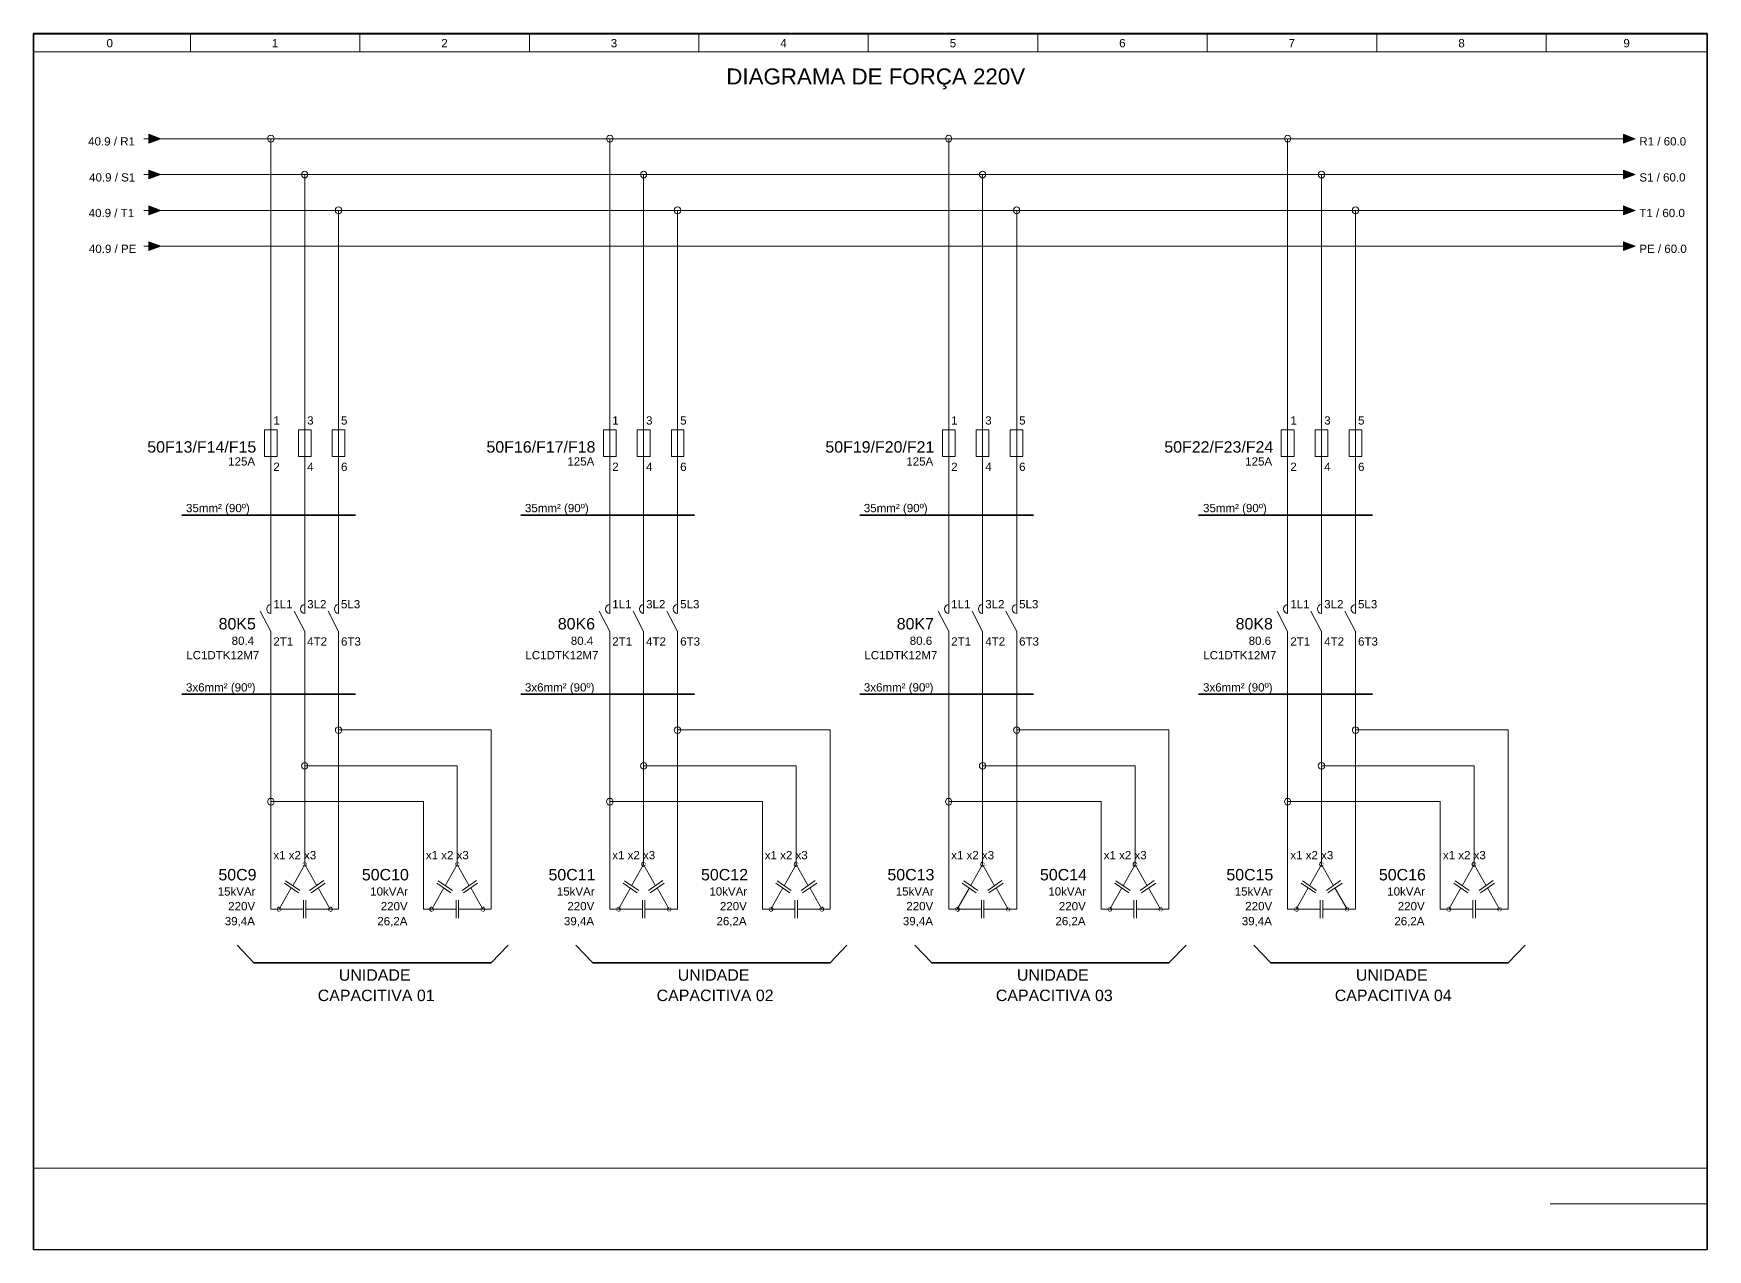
# Model space of a CAD drawing. Header units: millimetres. Extents: x 1004 to 59588, y 686 to 38112.
# Drawn here: x 6673 to 10688, y 5868 to 8784 of the extents above; entities that cross this region are included whole.
import ezdxf

# ---------------------------------------------------------------- set-up
doc = ezdxf.new("R2010")
doc.units = ezdxf.units.MM
for name, color, linetype in [('PDF6_Geometry', 7, 'Continuous'), ('PDF6_Solid Fills', 7, 'Continuous'), ('PDF6_Text', 7, 'Continuous')]:
    doc.layers.add(name, color=color, linetype=linetype)
doc.styles.add('PDF Arial', font='arial.ttf')

msp = doc.modelspace()

# ---------------------------------------------------------------- hatches: boundary and pattern name
at = {"layer": 'PDF6_Geometry', "transparency": 33554559}
msp.add_hatch(color=256, dxfattribs=at).paths.add_polyline_path([(10490.21, 8272.47), (10493.74, 8272.47), (10494.91, 8273.65), (10493.74, 8274.82), (10490.21, 8274.82)])
h = msp.add_hatch(color=256, dxfattribs=at)
h.paths.add_polyline_path([(7323.15, 6791.29), (7328.44, 6791.29)], flags=0)
h.paths.add_polyline_path([(7328.44, 6791.29, 0.4166667), (7323.15, 6796.59)], flags=0)
h.paths.add_polyline_path([(7323.15, 6796.59, 0.4166667), (7317.86, 6791.29)], flags=0)
h.paths.add_polyline_path([(7317.86, 6791.29, 0.4166667), (7323.15, 6786)], flags=0)
h.paths.add_polyline_path([(7323.15, 6786, 0.4166667), (7328.44, 6791.29)], flags=0)
h = msp.add_hatch(color=256, dxfattribs=at)
h.paths.add_polyline_path([(7689.03, 6791.29), (7694.33, 6791.29)], flags=0)
h.paths.add_polyline_path([(7694.33, 6791.29, 0.4166667), (7689.03, 6796.59)], flags=0)
h.paths.add_polyline_path([(7689.03, 6796.59, 0.4166667), (7683.74, 6791.29)], flags=0)
h.paths.add_polyline_path([(7683.74, 6791.29, 0.4166667), (7689.03, 6786)], flags=0)
h.paths.add_polyline_path([(7689.03, 6786, 0.4166667), (7694.33, 6791.29)], flags=0)
h = msp.add_hatch(color=256, dxfattribs=at)
h.paths.add_polyline_path([(8136.09, 6791.29), (8141.38, 6791.29)], flags=0)
h.paths.add_polyline_path([(8141.38, 6791.29, 0.4166667), (8136.09, 6796.59)], flags=0)
h.paths.add_polyline_path([(8136.09, 6786, 0.4166667), (8141.38, 6791.29)], flags=0)
h = msp.add_hatch(color=256, dxfattribs=at)
h.paths.add_polyline_path([(8501.97, 6791.29), (8507.27, 6791.29)], flags=0)
h.paths.add_polyline_path([(8507.27, 6791.29, 0.4166667), (8501.97, 6796.59)], flags=0)
h.paths.add_polyline_path([(8501.97, 6786, 0.4166667), (8507.27, 6791.29)], flags=0)
h = msp.add_hatch(color=256, dxfattribs=at)
h.paths.add_polyline_path([(8949.03, 6791.29), (8954.33, 6791.29)], flags=0)
h.paths.add_polyline_path([(8954.33, 6791.29, 0.4166667), (8949.03, 6796.59)], flags=0)
h.paths.add_polyline_path([(8949.03, 6786, 0.4166667), (8954.33, 6791.29)], flags=0)
h = msp.add_hatch(color=256, dxfattribs=at)
h.paths.add_polyline_path([(9314.91, 6791.29), (9320.21, 6791.29)], flags=0)
h.paths.add_polyline_path([(9320.21, 6791.29, 0.4166667), (9314.91, 6796.59)], flags=0)
h.paths.add_polyline_path([(9314.91, 6786, 0.4166667), (9320.21, 6791.29)], flags=0)
h = msp.add_hatch(color=256, dxfattribs=at)
h.paths.add_polyline_path([(9761.97, 6791.29), (9767.27, 6791.29)], flags=0)
h.paths.add_polyline_path([(9767.27, 6791.29, 0.4166667), (9761.97, 6796.59)], flags=0)
h.paths.add_polyline_path([(9761.97, 6786, 0.4166667), (9767.27, 6791.29)], flags=0)
h = msp.add_hatch(color=256, dxfattribs=at)
h.paths.add_polyline_path([(10127.86, 6791.29), (10133.15, 6791.29)], flags=0)
h.paths.add_polyline_path([(10133.15, 6791.29, 0.4166667), (10127.86, 6796.59)], flags=0)
h.paths.add_polyline_path([(10127.86, 6786, 0.4166667), (10133.15, 6791.29)], flags=0)
h = msp.add_hatch(color=256, dxfattribs=at)
h.paths.add_polyline_path([(7261.97, 6683.65), (7267.27, 6683.65)], flags=0)
h.paths.add_polyline_path([(7267.27, 6683.65, 0.4166667), (7261.97, 6688.94)], flags=0)
h.paths.add_polyline_path([(7261.97, 6678.35, 0.4166667), (7267.27, 6683.65)], flags=0)
h = msp.add_hatch(color=256, dxfattribs=at)
h.paths.add_polyline_path([(7384.33, 6683.65), (7389.03, 6683.65)], flags=0)
h.paths.add_polyline_path([(7384.33, 6688.94, 0.4166667), (7379.03, 6683.65)], flags=0)
h.paths.add_polyline_path([(7379.03, 6683.65, 0.4166667), (7384.33, 6678.35)], flags=0)
h = msp.add_hatch(color=256, dxfattribs=at)
h.paths.add_polyline_path([(7627.86, 6683.65), (7633.15, 6683.65)], flags=0)
h.paths.add_polyline_path([(7633.15, 6683.65, 0.4166667), (7627.86, 6688.94)], flags=0)
h.paths.add_polyline_path([(7627.86, 6678.35, 0.4166667), (7633.15, 6683.65)], flags=0)
h = msp.add_hatch(color=256, dxfattribs=at)
h.paths.add_polyline_path([(7750.21, 6683.65), (7754.91, 6683.65)], flags=0)
h.paths.add_polyline_path([(7750.21, 6688.94, 0.4166667), (7744.91, 6683.65)], flags=0)
h.paths.add_polyline_path([(7744.91, 6683.65, 0.4166667), (7750.21, 6678.35)], flags=0)
h = msp.add_hatch(color=256, dxfattribs=at)
h.paths.add_polyline_path([(8075.5, 6683.65), (8080.21, 6683.65)], flags=0)
h.paths.add_polyline_path([(8075.5, 6688.94, 0.4166667), (8070.21, 6683.65)], flags=0)
h.paths.add_polyline_path([(8070.21, 6683.65, 0.4166667), (8075.5, 6678.35)], flags=0)
h = msp.add_hatch(color=256, dxfattribs=at)
h.paths.add_polyline_path([(8197.27, 6683.65), (8202.56, 6683.65)], flags=0)
h.paths.add_polyline_path([(8202.56, 6683.65, 0.4166667), (8197.27, 6688.94)], flags=0)
h.paths.add_polyline_path([(8197.27, 6688.94, 0.4166667), (8191.97, 6683.65)], flags=0)
h.paths.add_polyline_path([(8191.97, 6683.65, 0.4166667), (8197.27, 6678.35)], flags=0)
h.paths.add_polyline_path([(8197.27, 6678.35, 0.4166667), (8202.56, 6683.65)], flags=0)
h = msp.add_hatch(color=256, dxfattribs=at)
h.paths.add_polyline_path([(8441.38, 6683.65), (8446.09, 6683.65)], flags=0)
h.paths.add_polyline_path([(8441.38, 6688.94, 0.4166667), (8436.09, 6683.65)], flags=0)
h.paths.add_polyline_path([(8436.09, 6683.65, 0.4166667), (8441.38, 6678.35)], flags=0)
h = msp.add_hatch(color=256, dxfattribs=at)
h.paths.add_polyline_path([(8563.15, 6683.65), (8567.86, 6683.65)], flags=0)
h.paths.add_polyline_path([(8563.15, 6688.94, 0.4166667), (8557.86, 6683.65)], flags=0)
h.paths.add_polyline_path([(8557.86, 6683.65, 0.4166667), (8563.15, 6678.35)], flags=0)
h = msp.add_hatch(color=256, dxfattribs=at)
h.paths.add_polyline_path([(8888.44, 6683.65), (8893.15, 6683.65)], flags=0)
h.paths.add_polyline_path([(8888.44, 6688.94, 0.4166667), (8883.15, 6683.65)], flags=0)
h.paths.add_polyline_path([(8883.15, 6683.65, 0.4166667), (8888.44, 6678.35)], flags=0)
h = msp.add_hatch(color=256, dxfattribs=at)
h.paths.add_polyline_path([(9010.21, 6683.65), (9015.5, 6683.65)], flags=0)
h.paths.add_polyline_path([(9015.5, 6683.65, 0.4166667), (9010.21, 6688.94)], flags=0)
h.paths.add_polyline_path([(9010.21, 6688.94, 0.4166667), (9004.91, 6683.65)], flags=0)
h.paths.add_polyline_path([(9004.91, 6683.65, 0.4166667), (9010.21, 6678.35)], flags=0)
h.paths.add_polyline_path([(9010.21, 6678.35, 0.4166667), (9015.5, 6683.65)], flags=0)
h = msp.add_hatch(color=256, dxfattribs=at)
h.paths.add_polyline_path([(9254.33, 6683.65), (9259.03, 6683.65)], flags=0)
h.paths.add_polyline_path([(9254.33, 6688.94, 0.4166667), (9249.03, 6683.65)], flags=0)
h.paths.add_polyline_path([(9249.03, 6683.65, 0.4166667), (9254.33, 6678.35)], flags=0)
h = msp.add_hatch(color=256, dxfattribs=at)
h.paths.add_polyline_path([(9376.09, 6683.65), (9381.38, 6683.65)], flags=0)
h.paths.add_polyline_path([(9381.38, 6683.65, 0.4166667), (9376.09, 6688.94)], flags=0)
h.paths.add_polyline_path([(9376.09, 6688.94, 0.4166667), (9370.8, 6683.65)], flags=0)
h.paths.add_polyline_path([(9370.8, 6683.65, 0.4166667), (9376.09, 6678.35)], flags=0)
h.paths.add_polyline_path([(9376.09, 6678.35, 0.4166667), (9381.38, 6683.65)], flags=0)
h = msp.add_hatch(color=256, dxfattribs=at)
h.paths.add_polyline_path([(9701.38, 6683.65), (9706.09, 6683.65)], flags=0)
h.paths.add_polyline_path([(9701.38, 6688.94, 0.4166667), (9696.09, 6683.65)], flags=0)
h.paths.add_polyline_path([(9696.09, 6683.65, 0.4166667), (9701.38, 6678.35)], flags=0)
h = msp.add_hatch(color=256, dxfattribs=at)
h.paths.add_polyline_path([(9823.15, 6683.65), (9828.44, 6683.65)], flags=0)
h.paths.add_polyline_path([(9828.44, 6683.65, 0.4166667), (9823.15, 6688.94)], flags=0)
h.paths.add_polyline_path([(9823.15, 6688.94, 0.4166667), (9817.86, 6683.65)], flags=0)
h.paths.add_polyline_path([(9817.86, 6683.65, 0.4166667), (9823.15, 6678.35)], flags=0)
h.paths.add_polyline_path([(9823.15, 6678.35, 0.4166667), (9828.44, 6683.65)], flags=0)
h = msp.add_hatch(color=256, dxfattribs=at)
h.paths.add_polyline_path([(10067.27, 6683.65), (10071.97, 6683.65)], flags=0)
h.paths.add_polyline_path([(10067.27, 6688.94, 0.4166667), (10061.97, 6683.65)], flags=0)
h.paths.add_polyline_path([(10061.97, 6683.65, 0.4166667), (10067.27, 6678.35)], flags=0)
h = msp.add_hatch(color=256, dxfattribs=at)
h.paths.add_polyline_path([(10189.03, 6683.65), (10194.33, 6683.65)], flags=0)
h.paths.add_polyline_path([(10194.33, 6683.65, 0.4166667), (10189.03, 6688.94)], flags=0)
h.paths.add_polyline_path([(10189.03, 6688.94, 0.4166667), (10183.74, 6683.65)], flags=0)
h.paths.add_polyline_path([(10183.74, 6683.65, 0.4166667), (10189.03, 6678.35)], flags=0)
h.paths.add_polyline_path([(10189.03, 6678.35, 0.4166667), (10194.33, 6683.65)], flags=0)

# ---------------------------------------------------------------- linework, layer by layer
at = {"layer": 'PDF6_Geometry', "lineweight": 25}
for points in [[(10687.27, 8783.65), (6672.56, 8783.65), (6672.56, 5867.76), (10687.27, 5867.76)], [(6672.56, 5867.76), (6672.56, 8783.65)], [(10687.27, 8782.47), (6672.56, 8782.47)], [(10687.27, 5867.76), (10687.27, 8783.65)]]:
    msp.add_lwpolyline(points, close=True, dxfattribs=at)
at = {"layer": 'PDF6_Geometry', "lineweight": 13}
for points in [[(7049.03, 8782.47), (7049.03, 8739.53)], [(7455.5, 8782.47), (7455.5, 8739.53)], [(7861.97, 8782.47), (7861.97, 8739.53)], [(8268.44, 8782.47), (8268.44, 8739.53)], [(8674.91, 8782.47), (8674.91, 8739.53)], [(9081.38, 8782.47), (9081.38, 8739.53)], [(9487.86, 8782.47), (9487.86, 8739.53)], [(9894.33, 8782.47), (9894.33, 8739.53)], [(10300.8, 8782.47), (10300.8, 8739.53)], [(6672.56, 8739.53), (10687.27, 8739.53)]]:
    msp.add_lwpolyline(points, dxfattribs=at)
at = {"layer": 'PDF6_Geometry', "lineweight": 18}
for points in [[(6937.27, 8531.29), (6949.62, 8531.29)], [(6957.27, 8531.29), (7241.97, 8531.29), (7241.97, 7843.65), (7241.97, 7757.76), (7241.97, 7414.23), (7241.97, 7393.06)], [(7221.39, 8531.29), (7261.97, 8531.29), (8054.91, 8531.29), (8054.91, 7843.65), (8054.91, 7757.76), (8054.91, 7414.23), (8054.91, 7393.06)], [(7241.97, 8531.29), (7241.97, 8510.12)], [(8034.33, 8531.29), (8075.5, 8531.29), (8867.86, 8531.29), (8867.86, 7843.65), (8867.86, 7757.76), (8867.86, 7414.23), (8867.86, 7393.06)], [(8054.91, 8531.29), (8054.91, 8510.12)], [(8847.86, 8531.29), (8888.44, 8531.29), (9680.8, 8531.29), (9680.8, 7843.65), (9680.8, 7757.76), (9680.8, 7414.23), (9680.8, 7393.06)], [(8867.86, 8531.29), (8867.86, 8510.12)], [(9660.8, 8531.29), (9701.38, 8531.29), (10493.74, 8531.29)], [(9680.8, 8531.29), (9680.8, 8510.12)], [(10473.74, 8531.29), (10486.09, 8531.29)], [(6937.27, 8445.41), (6949.62, 8445.41)], [(6957.27, 8445.41), (7323.15, 8445.41), (7323.15, 7843.65), (7323.15, 7757.76), (7323.15, 7414.23), (7323.15, 7393.06)], [(7303.15, 8445.41), (7343.74, 8445.41), (8136.09, 8445.41), (8136.09, 7843.65), (8136.09, 7757.76), (8136.09, 7414.23), (8136.09, 7393.06)], [(7323.15, 8445.41), (7323.15, 8424.23)], [(8116.09, 8445.41), (8156.68, 8445.41), (8949.03, 8445.41), (8949.03, 7843.65), (8949.03, 7757.76), (8949.03, 7414.23), (8949.03, 7393.06)], [(8136.09, 8445.41), (8136.09, 8424.23)], [(8929.03, 8445.41), (8969.62, 8445.41), (9761.97, 8445.41), (9761.97, 7843.65), (9761.97, 7757.76), (9761.97, 7414.23), (9761.97, 7393.06)], [(8949.03, 8445.41), (8949.03, 8424.23)], [(9741.97, 8445.41), (9782.56, 8445.41), (10493.74, 8445.41)], [(9761.97, 8445.41), (9761.97, 8424.23)], [(10473.74, 8445.41), (10486.09, 8445.41)], [(6937.27, 8359.53), (6949.62, 8359.53)], [(6957.27, 8359.53), (7404.33, 8359.53), (7404.33, 7843.65), (7404.33, 7757.76), (7404.33, 7414.23), (7404.33, 7393.06)], [(7384.33, 8359.53), (7424.91, 8359.53), (8217.27, 8359.53), (8217.27, 7843.65), (8217.27, 7757.76), (8217.27, 7414.23), (8217.27, 7393.06)], [(7404.33, 8359.53), (7404.33, 8337.76)], [(8217.27, 8359.53), (8217.27, 8337.76)], [(9030.8, 8359.53), (9030.8, 8337.76)], [(9823.15, 8359.53), (9863.74, 8359.53), (10493.74, 8359.53)], [(9843.74, 8359.53), (9843.74, 8337.76)], [(10473.74, 8359.53), (10486.09, 8359.53)], [(6937.27, 8273.65), (6949.62, 8273.65)], [(6957.27, 8273.65), (10493.74, 8273.65)], [(10473.74, 8273.65), (10486.09, 8273.65)], [(7216.68, 7398.35), (7241.97, 7349.53)], [(7297.86, 7398.35), (7323.15, 7349.53)], [(7379.03, 7398.35), (7404.33, 7349.53)], [(8029.62, 7398.35), (8054.91, 7349.53)], [(8110.8, 7398.35), (8136.09, 7349.53)], [(8191.97, 7398.35), (8217.27, 7349.53)], [(8842.56, 7398.35), (8867.86, 7349.53)], [(8923.74, 7398.35), (8949.03, 7349.53)], [(9004.91, 7398.35), (9030.8, 7349.53)], [(9655.5, 7398.35), (9680.8, 7349.53)], [(9736.68, 7398.35), (9761.97, 7349.53)], [(9817.86, 7398.35), (9843.74, 7349.53)], [(7241.97, 7350.12), (7241.97, 7328.35), (7241.97, 6941.88), (7241.97, 6812.47), (7241.97, 6683.65), (7320.21, 6683.65)], [(7323.15, 7350.12), (7323.15, 7328.35), (7323.15, 7027.76), (7323.15, 6812.47), (7323.15, 6791.29), (7294.33, 6740.12)], [(7404.33, 7350.12), (7404.33, 7328.35), (7404.33, 7113.65), (7404.33, 6812.47), (7404.33, 6683.65), (7326.09, 6683.65)], [(8054.91, 7350.12), (8054.91, 7328.35), (8054.91, 6941.88), (8054.91, 6812.47), (8054.91, 6683.65), (8133.15, 6683.65)], [(8136.09, 7350.12), (8136.09, 7328.35), (8136.09, 7027.76), (8136.09, 6812.47), (8136.09, 6791.29), (8107.27, 6740.12)], [(8217.27, 7350.12), (8217.27, 7328.35), (8217.27, 7113.65), (8217.27, 6812.47), (8217.27, 6683.65), (8139.03, 6683.65)], [(8867.86, 7350.12), (8867.86, 7328.35), (8867.86, 6941.88), (8867.86, 6812.47), (8867.86, 6683.65), (8946.09, 6683.65)], [(8949.03, 7350.12), (8949.03, 7328.35), (8949.03, 7027.76), (8949.03, 6812.47), (8949.03, 6791.29), (8920.21, 6740.12)], [(9030.8, 7350.12), (9030.8, 7328.35), (9030.8, 7113.65), (9030.8, 6812.47), (9030.8, 6683.65), (8951.97, 6683.65)], [(9680.8, 7350.12), (9680.8, 7328.35), (9680.8, 6941.88), (9680.8, 6812.47), (9680.8, 6683.65), (9759.03, 6683.65)], [(9761.97, 7350.12), (9761.97, 7328.35), (9761.97, 7027.76), (9761.97, 6812.47), (9761.97, 6791.29), (9733.15, 6740.12)], [(9843.74, 7350.12), (9843.74, 7328.35), (9843.74, 7113.65), (9843.74, 6812.47), (9843.74, 6683.65), (9765.5, 6683.65)], [(7404.33, 7134.82), (7404.33, 7091.88)], [(7404.33, 7113.65), (7424.91, 7113.65), (7770.21, 7113.65), (7770.21, 6812.47), (7770.21, 6683.65), (7691.97, 6683.65)], [(7750.21, 7113.65), (7770.21, 7113.65), (7770.21, 7091.88)], [(8217.27, 7134.82), (8217.27, 7091.88)], [(8217.27, 7113.65), (8237.86, 7113.65), (8583.15, 7113.65), (8583.15, 6812.47), (8583.15, 6683.65), (8504.91, 6683.65)], [(8563.15, 7113.65), (8583.15, 7113.65), (8583.15, 7091.88)], [(9030.8, 7134.82), (9030.8, 7091.88)], [(9030.8, 7113.65), (9050.8, 7113.65), (9396.09, 7113.65), (9396.09, 6812.47), (9396.09, 6683.65), (9317.86, 6683.65)], [(9376.09, 7113.65), (9396.09, 7113.65), (9396.09, 7091.88)], [(9843.74, 7134.82), (9843.74, 7091.88)], [(9843.74, 7113.65), (9863.74, 7113.65), (10209.62, 7113.65), (10209.62, 6812.47), (10209.62, 6683.65), (10131.38, 6683.65)], [(10189.03, 7113.65), (10209.62, 7113.65), (10209.62, 7091.88)], [(7323.15, 7048.94), (7323.15, 7006)], [(7323.15, 7027.76), (7343.74, 7027.76), (7689.03, 7027.76), (7689.03, 6812.47), (7689.03, 6791.29), (7660.21, 6740.12)], [(7669.03, 7027.76), (7689.03, 7027.76), (7689.03, 7006)], [(8136.09, 7048.94), (8136.09, 7006)], [(8136.09, 7027.76), (8156.68, 7027.76), (8501.97, 7027.76), (8501.97, 6812.47), (8501.97, 6791.29), (8473.15, 6740.12)], [(8481.97, 7027.76), (8501.97, 7027.76), (8501.97, 7006)], [(8949.03, 7048.94), (8949.03, 7006)], [(8949.03, 7027.76), (8969.62, 7027.76), (9314.91, 7027.76), (9314.91, 6812.47), (9314.91, 6791.29), (9286.09, 6740.12)], [(9294.91, 7027.76), (9314.91, 7027.76), (9314.91, 7006)], [(9761.97, 7048.94), (9761.97, 7006)], [(9761.97, 7027.76), (9782.56, 7027.76), (10127.86, 7027.76), (10127.86, 6812.47), (10127.86, 6791.29), (10099.03, 6740.12)], [(10107.86, 7027.76), (10127.86, 7027.76), (10127.86, 7006)], [(7241.97, 6963.06), (7241.97, 6920.12)], [(8054.91, 6963.06), (8054.91, 6920.12)], [(8867.86, 6963.06), (8867.86, 6920.12)], [(9680.8, 6963.06), (9680.8, 6920.12)], [(7241.97, 6941.88), (7261.97, 6941.88), (7607.86, 6941.88), (7607.86, 6812.47), (7607.86, 6683.65), (7686.09, 6683.65)], [(7587.27, 6941.88), (7607.86, 6941.88), (7607.86, 6920.12)], [(8054.91, 6941.88), (8075.5, 6941.88), (8420.8, 6941.88), (8420.8, 6812.47), (8420.8, 6683.65), (8499.03, 6683.65)], [(8400.21, 6941.88), (8420.8, 6941.88), (8420.8, 6920.12)], [(8867.86, 6941.88), (8888.44, 6941.88), (9233.74, 6941.88), (9233.74, 6812.47), (9233.74, 6683.65), (9311.97, 6683.65)], [(9213.15, 6941.88), (9233.74, 6941.88), (9233.74, 6920.12)], [(9680.8, 6941.88), (9701.38, 6941.88), (10046.68, 6941.88), (10046.68, 6812.47), (10046.68, 6683.65), (10124.91, 6683.65)], [(10026.68, 6941.88), (10046.68, 6941.88), (10046.68, 6920.12)], [(7323.15, 6791.29), (7351.97, 6740.12)], [(7689.03, 6791.29), (7717.86, 6740.12)], [(8136.09, 6791.29), (8164.91, 6740.12)], [(8501.97, 6791.29), (8530.8, 6740.12)], [(8949.03, 6791.29), (8977.86, 6740.12)], [(9314.91, 6791.29), (9343.74, 6740.12)], [(9761.97, 6791.29), (9790.8, 6740.12)], [(10127.86, 6791.29), (10156.68, 6740.12)], [(7274.33, 6746.59), (7307.86, 6723.06)], [(7277.27, 6751.88), (7311.38, 6728.35)], [(7334.91, 6728.35), (7369.03, 6752.47)], [(7338.44, 6723.06), (7372.56, 6746.59)], [(7640.21, 6746.59), (7673.74, 6723.06)], [(7643.15, 6751.88), (7677.27, 6728.35)], [(7700.8, 6728.35), (7734.91, 6752.47)], [(7704.33, 6723.06), (7737.86, 6746.59)], [(8087.27, 6746.59), (8120.8, 6723.06)], [(8090.21, 6751.88), (8124.33, 6728.35)], [(8147.86, 6728.35), (8181.97, 6752.47)], [(8151.38, 6723.06), (8185.5, 6746.59)], [(8453.15, 6746.59), (8486.68, 6723.06)], [(8456.09, 6751.88), (8490.21, 6728.35)], [(8513.74, 6728.35), (8547.86, 6752.47)], [(8517.27, 6723.06), (8551.38, 6746.59)], [(8900.21, 6746.59), (8933.74, 6723.06)], [(8903.74, 6751.88), (8937.27, 6728.35)], [(8961.38, 6728.35), (8994.91, 6752.47)], [(8964.33, 6723.06), (8998.44, 6746.59)], [(9266.09, 6746.59), (9299.62, 6723.06)], [(9269.03, 6751.88), (9303.15, 6728.35)], [(9326.68, 6728.35), (9360.8, 6752.47)], [(9330.21, 6723.06), (9364.33, 6746.59)], [(9713.15, 6746.59), (9747.27, 6723.06)], [(9716.68, 6751.88), (9750.21, 6728.35)], [(9774.33, 6728.35), (9807.86, 6752.47)], [(9777.27, 6723.06), (9811.38, 6746.59)], [(10079.03, 6746.59), (10112.56, 6723.06)], [(10082.56, 6751.88), (10116.09, 6728.35)], [(10140.21, 6728.35), (10173.74, 6752.47)], [(10143.15, 6723.06), (10177.27, 6746.59)], [(7290.8, 6734.82), (7261.97, 6683.65)], [(7355.5, 6734.82), (7384.33, 6683.65)], [(7656.68, 6734.82), (7627.86, 6683.65)], [(7721.38, 6734.82), (7750.21, 6683.65)], [(8104.33, 6734.82), (8075.5, 6683.65)], [(8168.44, 6734.82), (8197.27, 6683.65)], [(8470.21, 6734.82), (8441.38, 6683.65)], [(8534.33, 6734.82), (8563.15, 6683.65)], [(8917.27, 6734.82), (8888.44, 6683.65)], [(8981.38, 6734.82), (9010.21, 6683.65)], [(9283.15, 6734.82), (9254.33, 6683.65)], [(9347.27, 6734.82), (9376.09, 6683.65)], [(9730.21, 6734.82), (9701.38, 6683.65)], [(9794.33, 6734.82), (9823.15, 6683.65)], [(10096.09, 6734.82), (10067.27, 6683.65)], [(10160.21, 6734.82), (10189.03, 6683.65)], [(7320.21, 6705.41), (7320.21, 6662.47)], [(7326.09, 6705.41), (7326.09, 6662.47)], [(7686.09, 6705.41), (7686.09, 6662.47)], [(7691.97, 6705.41), (7691.97, 6662.47)], [(8133.15, 6705.41), (8133.15, 6662.47)], [(8139.03, 6705.41), (8139.03, 6662.47)], [(8499.03, 6705.41), (8499.03, 6662.47)], [(8504.91, 6705.41), (8504.91, 6662.47)], [(8946.09, 6705.41), (8946.09, 6662.47)], [(8951.97, 6705.41), (8951.97, 6662.47)], [(9311.97, 6705.41), (9311.97, 6662.47)], [(9317.86, 6705.41), (9317.86, 6662.47)], [(9759.03, 6705.41), (9759.03, 6662.47)], [(9765.5, 6705.41), (9765.5, 6662.47)], [(10124.91, 6705.41), (10124.91, 6662.47)], [(10131.38, 6705.41), (10131.38, 6662.47)]]:
    msp.add_lwpolyline(points, dxfattribs=at)
for points in [[(6949.62, 8520.71), (6949.62, 8541.88), (6977.86, 8531.29)], [(10486.09, 8520.71), (10486.09, 8541.88), (10514.33, 8531.29)], [(6949.62, 8434.82), (6949.62, 8456), (6977.86, 8445.41)], [(10486.09, 8434.82), (10486.09, 8456), (10514.33, 8445.41)], [(6949.62, 8348.94), (6949.62, 8370.12), (6977.86, 8359.53)], [(10486.09, 8348.94), (10486.09, 8370.12), (10514.33, 8359.53)], [(6949.62, 8263.06), (6949.62, 8284.23), (6977.86, 8273.65)], [(10486.09, 8263.06), (10486.09, 8284.23), (10514.33, 8273.65)], [(7226.68, 7768.94), (7257.27, 7768.94), (7257.27, 7833.06), (7226.68, 7833.06)], [(7307.86, 7768.94), (7338.44, 7768.94), (7338.44, 7833.06), (7307.86, 7833.06)], [(7389.03, 7768.94), (7419.62, 7768.94), (7419.62, 7833.06), (7389.03, 7833.06)], [(8039.62, 7768.94), (8070.21, 7768.94), (8070.21, 7833.06), (8039.62, 7833.06)], [(8120.8, 7768.94), (8151.38, 7768.94), (8151.38, 7833.06), (8120.8, 7833.06)], [(8202.56, 7768.94), (8232.56, 7768.94), (8232.56, 7833.06), (8202.56, 7833.06)], [(8852.56, 7768.94), (8883.15, 7768.94), (8883.15, 7833.06), (8852.56, 7833.06)], [(8933.74, 7768.94), (8964.33, 7768.94), (8964.33, 7833.06), (8933.74, 7833.06)], [(9015.5, 7768.94), (9045.5, 7768.94), (9045.5, 7833.06), (9015.5, 7833.06)], [(9665.5, 7768.94), (9696.09, 7768.94), (9696.09, 7833.06), (9665.5, 7833.06)], [(9746.68, 7768.94), (9777.27, 7768.94), (9777.27, 7833.06), (9746.68, 7833.06)], [(9828.44, 7768.94), (9859.03, 7768.94), (9859.03, 7833.06), (9828.44, 7833.06)]]:
    msp.add_lwpolyline(points, close=True, dxfattribs=at)
for points in [[(8197.27, 8359.53), (8237.86, 8359.53), (9030.8, 8359.53), (9030.8, 7843.65), (9030.8, 7757.76), (9030.8, 7414.23), (9030.8, 7393.06, -1.0041929), (9030.8, 7414.23)], [(9010.21, 8359.53), (9050.8, 8359.53), (9843.74, 8359.53), (9843.74, 7843.65), (9843.74, 7757.76), (9843.74, 7414.23), (9843.74, 7393.06, -1.0041929), (9843.74, 7414.23)]]:
    msp.add_lwpolyline(points, format="xyb", dxfattribs=at)
at = {"layer": 'PDF6_Geometry', "lineweight": 35}
for points in [[(7028.44, 7628.94), (7444.91, 7628.94)], [(7841.38, 7628.94), (8258.44, 7628.94)], [(8654.33, 7628.94), (9071.38, 7628.94)], [(9467.27, 7628.94), (9884.33, 7628.94)], [(7028.44, 7199.53), (7444.91, 7199.53)], [(7841.38, 7199.53), (8258.44, 7199.53)], [(8654.33, 7199.53), (9071.38, 7199.53)], [(9467.27, 7199.53), (9884.33, 7199.53)], [(7160.8, 6597.76), (7201.39, 6554.82), (7770.21, 6554.82), (7810.8, 6597.76)], [(7973.74, 6597.76), (8014.33, 6554.82), (8583.15, 6554.82), (8623.74, 6597.76)], [(8786.68, 6597.76), (8827.27, 6554.82), (9396.09, 6554.82), (9437.27, 6597.76)], [(9599.62, 6597.76), (9640.21, 6554.82), (10209.62, 6554.82), (10250.21, 6597.76)]]:
    msp.add_lwpolyline(points, dxfattribs=at)
at = {"layer": 'PDF6_Geometry', "lineweight": 9}
for points in [[(6672.56, 6063.06), (10687.86, 6063.06)], [(10310.8, 5977.18), (10686.09, 5977.18)]]:
    msp.add_lwpolyline(points, dxfattribs=at)
at = {"layer": 'PDF6_Geometry', "color": 7, "lineweight": 13, "true_color": 0xffffff}
msp.add_lwpolyline([(6672.57, 5867.76), (6672.56, 5867.78)], dxfattribs=at)
at = {"layer": 'PDF6_Geometry', "lineweight": 25}
msp.add_lwpolyline([(6672.56, 5867.76), (10687.27, 5867.76)], dxfattribs=at)
msp.add_lwpolyline([(6672.56, 5867.76), (10687.27, 5867.76)], dxfattribs=at)
at = {"layer": 'PDF6_Geometry', "lineweight": 18}
for points in [[(7241.97, 8539.53), (7237.86, 8539.53), (7234.33, 8536), (7234.33, 8531.29)], [(7234.33, 8531.29), (7234.33, 8527.18), (7237.86, 8523.06), (7241.97, 8523.06)], [(7249.62, 8531.29), (7249.62, 8536), (7246.09, 8539.53), (7241.97, 8539.53)], [(7241.97, 8523.06), (7246.09, 8523.06), (7249.62, 8527.18), (7249.62, 8531.29)], [(8054.91, 8539.53), (8050.8, 8539.53), (8047.27, 8536), (8047.27, 8531.29)], [(8047.27, 8531.29), (8047.27, 8527.18), (8050.8, 8523.06), (8054.91, 8523.06)], [(8062.56, 8531.29), (8062.56, 8536), (8059.03, 8539.53), (8054.91, 8539.53)], [(8054.91, 8523.06), (8059.03, 8523.06), (8062.56, 8527.18), (8062.56, 8531.29)], [(8867.86, 8539.53), (8863.74, 8539.53), (8860.21, 8536), (8860.21, 8531.29)], [(8860.21, 8531.29), (8860.21, 8527.18), (8863.74, 8523.06), (8867.86, 8523.06)], [(8875.5, 8531.29), (8875.5, 8536), (8871.97, 8539.53), (8867.86, 8539.53)], [(8867.86, 8523.06), (8871.97, 8523.06), (8875.5, 8527.18), (8875.5, 8531.29)], [(9680.8, 8539.53), (9676.68, 8539.53), (9673.15, 8536), (9673.15, 8531.29)], [(9673.15, 8531.29), (9673.15, 8527.18), (9676.68, 8523.06), (9680.8, 8523.06)], [(9688.44, 8531.29), (9688.44, 8536), (9684.91, 8539.53), (9680.8, 8539.53)], [(9680.8, 8523.06), (9684.91, 8523.06), (9688.44, 8527.18), (9688.44, 8531.29)], [(7323.15, 8453.65), (7319.03, 8453.65), (7315.5, 8450.12), (7315.5, 8445.41)], [(7315.5, 8445.41), (7315.5, 8440.71), (7319.03, 8437.18), (7323.15, 8437.18)], [(7330.8, 8445.41), (7330.8, 8450.12), (7327.27, 8453.65), (7323.15, 8453.65)], [(7323.15, 8437.18), (7327.27, 8437.18), (7330.8, 8440.71), (7330.8, 8445.41)], [(8136.09, 8453.65), (8131.97, 8453.65), (8128.44, 8450.12), (8128.44, 8445.41)], [(8128.44, 8445.41), (8128.44, 8440.71), (8131.97, 8437.18), (8136.09, 8437.18)], [(8143.74, 8445.41), (8143.74, 8450.12), (8140.21, 8453.65), (8136.09, 8453.65)], [(8136.09, 8437.18), (8140.21, 8437.18), (8143.74, 8440.71), (8143.74, 8445.41)], [(8949.03, 8453.65), (8944.91, 8453.65), (8941.38, 8450.12), (8941.38, 8445.41)], [(8941.38, 8445.41), (8941.38, 8440.71), (8944.91, 8437.18), (8949.03, 8437.18)], [(8956.68, 8445.41), (8956.68, 8450.12), (8953.15, 8453.65), (8949.03, 8453.65)], [(8949.03, 8437.18), (8953.15, 8437.18), (8956.68, 8440.71), (8956.68, 8445.41)], [(9761.97, 8453.65), (9757.86, 8453.65), (9754.33, 8450.12), (9754.33, 8445.41)], [(9754.33, 8445.41), (9754.33, 8440.71), (9757.86, 8437.18), (9761.97, 8437.18)], [(9769.62, 8445.41), (9769.62, 8450.12), (9766.68, 8453.65), (9761.97, 8453.65)], [(9761.97, 8437.18), (9766.68, 8437.18), (9769.62, 8440.71), (9769.62, 8445.41)], [(7404.33, 8367.76), (7400.21, 8367.76), (7396.68, 8364.23), (7396.68, 8359.53)], [(7396.68, 8359.53), (7396.68, 8354.82), (7400.21, 8351.29), (7404.33, 8351.29)], [(7411.97, 8359.53), (7411.97, 8364.23), (7409.03, 8367.76), (7404.33, 8367.76)], [(7404.33, 8351.29), (7409.03, 8351.29), (7411.97, 8354.82), (7411.97, 8359.53)], [(8217.27, 8367.76), (8213.15, 8367.76), (8209.62, 8364.23), (8209.62, 8359.53)], [(8209.62, 8359.53), (8209.62, 8354.82), (8213.15, 8351.29), (8217.27, 8351.29)], [(8224.91, 8359.53), (8224.91, 8364.23), (8221.97, 8367.76), (8217.27, 8367.76)], [(8217.27, 8351.29), (8221.97, 8351.29), (8224.91, 8354.82), (8224.91, 8359.53)], [(9030.8, 8367.76), (9026.09, 8367.76), (9023.15, 8364.23), (9023.15, 8359.53)], [(9023.15, 8359.53), (9023.15, 8354.82), (9026.09, 8351.29), (9030.8, 8351.29)], [(9037.86, 8359.53), (9037.86, 8364.23), (9034.91, 8367.76), (9030.8, 8367.76)], [(9030.8, 8351.29), (9034.91, 8351.29), (9037.86, 8354.82), (9037.86, 8359.53)], [(9843.74, 8367.76), (9839.03, 8367.76), (9836.09, 8364.23), (9836.09, 8359.53)], [(9836.09, 8359.53), (9836.09, 8354.82), (9839.03, 8351.29), (9843.74, 8351.29)], [(9851.38, 8359.53), (9851.38, 8364.23), (9847.86, 8367.76), (9843.74, 8367.76)], [(9843.74, 8351.29), (9847.86, 8351.29), (9851.38, 8354.82), (9851.38, 8359.53)], [(7241.97, 7414.23), (7236.09, 7414.23), (7231.97, 7409.53), (7231.97, 7403.65)], [(7231.97, 7403.65), (7231.97, 7397.76), (7236.09, 7393.06), (7241.97, 7393.06)], [(7323.15, 7414.23), (7317.86, 7414.23), (7313.15, 7409.53), (7313.15, 7403.65)], [(7313.15, 7403.65), (7313.15, 7397.76), (7317.86, 7393.06), (7323.15, 7393.06)], [(7404.33, 7414.23), (7399.03, 7414.23), (7394.33, 7409.53), (7394.33, 7403.65)], [(7394.33, 7403.65), (7394.33, 7397.76), (7399.03, 7393.06), (7404.33, 7393.06)], [(8054.91, 7414.23), (8049.03, 7414.23), (8044.91, 7409.53), (8044.91, 7403.65)], [(8044.91, 7403.65), (8044.91, 7397.76), (8049.03, 7393.06), (8054.91, 7393.06)], [(8136.09, 7414.23), (8130.8, 7414.23), (8126.09, 7409.53), (8126.09, 7403.65)], [(8126.09, 7403.65), (8126.09, 7397.76), (8130.8, 7393.06), (8136.09, 7393.06)], [(8217.27, 7414.23), (8211.97, 7414.23), (8207.27, 7409.53), (8207.27, 7403.65)], [(8207.27, 7403.65), (8207.27, 7397.76), (8211.97, 7393.06), (8217.27, 7393.06)], [(8867.86, 7414.23), (8862.56, 7414.23), (8857.86, 7409.53), (8857.86, 7403.65)], [(8857.86, 7403.65), (8857.86, 7397.76), (8862.56, 7393.06), (8867.86, 7393.06)], [(8949.03, 7414.23), (8943.74, 7414.23), (8939.03, 7409.53), (8939.03, 7403.65)], [(8939.03, 7403.65), (8939.03, 7397.76), (8943.74, 7393.06), (8949.03, 7393.06)], [(9680.8, 7414.23), (9675.5, 7414.23), (9670.8, 7409.53), (9670.8, 7403.65)], [(9670.8, 7403.65), (9670.8, 7397.76), (9675.5, 7393.06), (9680.8, 7393.06)], [(9761.97, 7414.23), (9756.68, 7414.23), (9751.97, 7409.53), (9751.97, 7403.65)], [(9751.97, 7403.65), (9751.97, 7397.76), (9756.68, 7393.06), (9761.97, 7393.06)], [(7404.33, 7121.29), (7400.21, 7121.29), (7396.68, 7117.76), (7396.68, 7113.65)], [(7396.68, 7113.65), (7396.68, 7108.94), (7400.21, 7105.41), (7404.33, 7105.41)], [(7411.97, 7113.65), (7411.97, 7117.76), (7409.03, 7121.29), (7404.33, 7121.29)], [(7404.33, 7105.41), (7409.03, 7105.41), (7411.97, 7108.94), (7411.97, 7113.65)], [(8217.27, 7121.29), (8213.15, 7121.29), (8209.62, 7117.76), (8209.62, 7113.65)], [(8209.62, 7113.65), (8209.62, 7108.94), (8213.15, 7105.41), (8217.27, 7105.41)], [(8224.91, 7113.65), (8224.91, 7117.76), (8221.97, 7121.29), (8217.27, 7121.29)], [(8217.27, 7105.41), (8221.97, 7105.41), (8224.91, 7108.94), (8224.91, 7113.65)], [(9030.8, 7121.29), (9026.09, 7121.29), (9023.15, 7117.76), (9023.15, 7113.65)], [(9023.15, 7113.65), (9023.15, 7108.94), (9026.09, 7105.41), (9030.8, 7105.41)], [(9037.86, 7113.65), (9037.86, 7117.76), (9034.91, 7121.29), (9030.8, 7121.29)], [(9030.8, 7105.41), (9034.91, 7105.41), (9037.86, 7108.94), (9037.86, 7113.65)], [(9843.74, 7121.29), (9839.03, 7121.29), (9836.09, 7117.76), (9836.09, 7113.65)], [(9836.09, 7113.65), (9836.09, 7108.94), (9839.03, 7105.41), (9843.74, 7105.41)], [(9851.38, 7113.65), (9851.38, 7117.76), (9847.86, 7121.29), (9843.74, 7121.29)], [(9843.74, 7105.41), (9847.86, 7105.41), (9851.38, 7108.94), (9851.38, 7113.65)], [(7323.15, 7035.41), (7319.03, 7035.41), (7315.5, 7031.88), (7315.5, 7027.76)], [(7315.5, 7027.76), (7315.5, 7023.06), (7319.03, 7019.53), (7323.15, 7019.53)], [(7330.8, 7027.76), (7330.8, 7031.88), (7327.27, 7035.41), (7323.15, 7035.41)], [(7323.15, 7019.53), (7327.27, 7019.53), (7330.8, 7023.06), (7330.8, 7027.76)], [(8136.09, 7035.41), (8131.97, 7035.41), (8128.44, 7031.88), (8128.44, 7027.76)], [(8128.44, 7027.76), (8128.44, 7023.06), (8131.97, 7019.53), (8136.09, 7019.53)], [(8143.74, 7027.76), (8143.74, 7031.88), (8140.21, 7035.41), (8136.09, 7035.41)], [(8136.09, 7019.53), (8140.21, 7019.53), (8143.74, 7023.06), (8143.74, 7027.76)], [(8949.03, 7035.41), (8944.91, 7035.41), (8941.38, 7031.88), (8941.38, 7027.76)], [(8941.38, 7027.76), (8941.38, 7023.06), (8944.91, 7019.53), (8949.03, 7019.53)], [(8956.68, 7027.76), (8956.68, 7031.88), (8953.15, 7035.41), (8949.03, 7035.41)], [(8949.03, 7019.53), (8953.15, 7019.53), (8956.68, 7023.06), (8956.68, 7027.76)], [(9761.97, 7035.41), (9757.86, 7035.41), (9754.33, 7031.88), (9754.33, 7027.76)], [(9754.33, 7027.76), (9754.33, 7023.06), (9757.86, 7019.53), (9761.97, 7019.53)], [(9769.62, 7027.76), (9769.62, 7031.88), (9766.68, 7035.41), (9761.97, 7035.41)], [(9761.97, 7019.53), (9766.68, 7019.53), (9769.62, 7023.06), (9769.62, 7027.76)], [(7241.97, 6949.53), (7237.86, 6949.53), (7234.33, 6946), (7234.33, 6941.88)], [(7249.62, 6941.88), (7249.62, 6946), (7246.09, 6949.53), (7241.97, 6949.53)], [(8054.91, 6949.53), (8050.8, 6949.53), (8047.27, 6946), (8047.27, 6941.88)], [(8062.56, 6941.88), (8062.56, 6946), (8059.03, 6949.53), (8054.91, 6949.53)], [(8867.86, 6949.53), (8863.74, 6949.53), (8860.21, 6946), (8860.21, 6941.88)], [(8875.5, 6941.88), (8875.5, 6946), (8871.97, 6949.53), (8867.86, 6949.53)], [(9680.8, 6949.53), (9676.68, 6949.53), (9673.15, 6946), (9673.15, 6941.88)], [(9688.44, 6941.88), (9688.44, 6946), (9684.91, 6949.53), (9680.8, 6949.53)], [(7234.33, 6941.88), (7234.33, 6937.18), (7237.86, 6933.65), (7241.97, 6933.65)], [(7241.97, 6933.65), (7246.09, 6933.65), (7249.62, 6937.18), (7249.62, 6941.88)], [(8047.27, 6941.88), (8047.27, 6937.18), (8050.8, 6933.65), (8054.91, 6933.65)], [(8054.91, 6933.65), (8059.03, 6933.65), (8062.56, 6937.18), (8062.56, 6941.88)], [(8860.21, 6941.88), (8860.21, 6937.18), (8863.74, 6933.65), (8867.86, 6933.65)], [(8867.86, 6933.65), (8871.97, 6933.65), (8875.5, 6937.18), (8875.5, 6941.88)], [(9673.15, 6941.88), (9673.15, 6937.18), (9676.68, 6933.65), (9680.8, 6933.65)], [(9680.8, 6933.65), (9684.91, 6933.65), (9688.44, 6937.18), (9688.44, 6941.88)], [(8136.09, 6796.59), (8133.15, 6796.59), (8131.38, 6794.23), (8131.38, 6791.29)], [(8131.38, 6791.29), (8131.38, 6788.35), (8133.15, 6786), (8136.09, 6786)], [(8501.97, 6796.59), (8499.03, 6796.59), (8497.27, 6794.23), (8497.27, 6791.29)], [(8497.27, 6791.29), (8497.27, 6788.35), (8499.03, 6786), (8501.97, 6786)], [(8949.03, 6796.59), (8946.68, 6796.59), (8944.33, 6794.23), (8944.33, 6791.29)], [(8944.33, 6791.29), (8944.33, 6788.35), (8946.68, 6786), (8949.03, 6786)], [(9314.91, 6796.59), (9311.97, 6796.59), (9310.21, 6794.23), (9310.21, 6791.29)], [(9310.21, 6791.29), (9310.21, 6788.35), (9311.97, 6786), (9314.91, 6786)], [(9761.97, 6796.59), (9759.62, 6796.59), (9757.27, 6794.23), (9757.27, 6791.29)], [(9757.27, 6791.29), (9757.27, 6788.35), (9759.62, 6786), (9761.97, 6786)], [(10127.86, 6796.59), (10125.5, 6796.59), (10123.15, 6794.23), (10123.15, 6791.29)], [(10123.15, 6791.29), (10123.15, 6788.35), (10125.5, 6786), (10127.86, 6786)], [(7261.97, 6688.94), (7259.62, 6688.94), (7257.27, 6686.59), (7257.27, 6683.65)], [(7257.27, 6683.65), (7257.27, 6680.71), (7259.62, 6678.35), (7261.97, 6678.35)], [(7389.03, 6683.65), (7389.03, 6686.59), (7387.27, 6688.94), (7384.33, 6688.94)], [(7384.33, 6678.35), (7387.27, 6678.35), (7389.03, 6680.71), (7389.03, 6683.65)], [(7627.86, 6688.94), (7625.5, 6688.94), (7623.15, 6686.59), (7623.15, 6683.65)], [(7623.15, 6683.65), (7623.15, 6680.71), (7625.5, 6678.35), (7627.86, 6678.35)], [(7754.91, 6683.65), (7754.91, 6686.59), (7753.15, 6688.94), (7750.21, 6688.94)], [(7750.21, 6678.35), (7753.15, 6678.35), (7754.91, 6680.71), (7754.91, 6683.65)], [(8080.21, 6683.65), (8080.21, 6686.59), (8077.86, 6688.94), (8075.5, 6688.94)], [(8075.5, 6678.35), (8077.86, 6678.35), (8080.21, 6680.71), (8080.21, 6683.65)], [(8446.09, 6683.65), (8446.09, 6686.59), (8443.74, 6688.94), (8441.38, 6688.94)], [(8441.38, 6678.35), (8443.74, 6678.35), (8446.09, 6680.71), (8446.09, 6683.65)], [(8567.86, 6683.65), (8567.86, 6686.59), (8566.09, 6688.94), (8563.15, 6688.94)], [(8563.15, 6678.35), (8566.09, 6678.35), (8567.86, 6680.71), (8567.86, 6683.65)], [(8893.15, 6683.65), (8893.15, 6686.59), (8890.8, 6688.94), (8888.44, 6688.94)], [(8888.44, 6678.35), (8890.8, 6678.35), (8893.15, 6680.71), (8893.15, 6683.65)], [(9259.03, 6683.65), (9259.03, 6686.59), (9256.68, 6688.94), (9254.33, 6688.94)], [(9254.33, 6678.35), (9256.68, 6678.35), (9259.03, 6680.71), (9259.03, 6683.65)], [(9706.09, 6683.65), (9706.09, 6686.59), (9704.33, 6688.94), (9701.38, 6688.94)], [(9701.38, 6678.35), (9704.33, 6678.35), (9706.09, 6680.71), (9706.09, 6683.65)], [(10071.97, 6683.65), (10071.97, 6686.59), (10069.62, 6688.94), (10067.27, 6688.94)], [(10067.27, 6678.35), (10069.62, 6678.35), (10071.97, 6680.71), (10071.97, 6683.65)]]:
    msp.add_open_spline(points, degree=3, dxfattribs=at)
at = {"layer": 'PDF6_Solid Fills', "lineweight": 18, "transparency": 33554559}
for points in [[(6949.62, 8541.88), (6977.86, 8531.29), (6949.62, 8520.71)], [(10486.09, 8541.88), (10514.33, 8531.29), (10486.09, 8520.71)], [(6949.62, 8456), (6977.86, 8445.41), (6949.62, 8434.82)], [(10486.09, 8456), (10514.33, 8445.41), (10486.09, 8434.82)], [(6949.62, 8370.12), (6977.86, 8359.53), (6949.62, 8348.94)], [(10486.09, 8370.12), (10514.33, 8359.53), (10486.09, 8348.94)], [(6949.62, 8284.23), (6977.86, 8273.65), (6949.62, 8263.06)], [(10486.09, 8284.23), (10514.33, 8273.65), (10486.09, 8263.06)]]:
    msp.add_solid(points, dxfattribs=at)

# ---------------------------------------------------------------- texts
at = {"layer": 'PDF6_Text', "attachment_point": 7, "style": 'PDF Arial'}
for s, insert, char_height in [('0', (6847.86, 8750.29), 19.79), ('1', (7244.33, 8750.71), 19.79), ('2', (7650.8, 8750.71), 19.79), ('3', (8057.27, 8750.29), 19.79), ('4', (8463.75, 8750.71), 19.79), ('5', (8870.22, 8750.29), 19.79), ('6', (9276.69, 8750.29), 19.79), ('7', (9683.16, 8750.71), 19.79), ('8', (10090.22, 8750.25), 19.79), ('9', (10486.11, 8750.31), 19.79), ('DIAGRAMA DE FORÇA 220V', (8334.33, 8649.65), 38.3174), ('40.9 / R1', (6803.73, 8514.82), 19.79), ('R1 / 60.0', (10524.33, 8514.82), 19.79), ('40.9 / S1', (6806.08, 8428.44), 19.79), ('S1 / 60.0', (10524.33, 8428.44), 19.79), ('40.9 / T1', (6804.91, 8343.06), 19.79), ('T1 / 60.0', (10524.33, 8343.06), 19.79), ('40.9 / PE', (6805.49, 8257.18), 19.79), ('PE / 60.0', (10524.33, 8257.18), 19.79), ('1', (7247.86, 7846), 19.79), ('3', (7329.03, 7845.58), 19.79), ('5', (7410.21, 7845.58), 19.79), ('1', (8060.8, 7846), 19.79), ('3', (8141.98, 7845.58), 19.79), ('5', (8223.74, 7845.58), 19.79), ('1', (8873.74, 7846), 19.79), ('3', (8955.5, 7845.58), 19.79), ('5', (9036.68, 7845.58), 19.79), ('1', (9687.27, 7846), 19.79), ('3', (9768.44, 7845.58), 19.79), ('5', (9849.62, 7845.58), 19.79), ('50F13/F14/F15', (6945.5, 7778.19), 27.3696), ('50F16/F17/F18', (7759.03, 7778.19), 27.3696), ('50F19/F20/F21', (8571.97, 7778.19), 27.3696), ('50F22/F23/F24', (9384.92, 7778.19), 27.3696), ('125A', (7139.62, 7747.35), 19.79), ('2', (7247.86, 7734.82), 19.79), ('4', (7329.03, 7734.82), 19.79), ('6', (7410.21, 7734.4), 19.79), ('125A', (7953.15, 7747.35), 19.79), ('2', (8060.8, 7734.82), 19.79), ('4', (8141.98, 7734.82), 19.79), ('6', (8223.74, 7734.4), 19.79), ('125A', (8766.09, 7747.35), 19.79), ('2', (8873.74, 7734.82), 19.79), ('4', (8955.5, 7734.82), 19.79), ('6', (9036.68, 7734.4), 19.79), ('125A', (9579.03, 7747.35), 19.79), ('2', (9687.27, 7734.82), 19.79), ('4', (9768.44, 7734.82), 19.79), ('6', (9849.62, 7734.4), 19.79), ('35mm² (90º)', (7038.44, 7629.85), 19.7903), ('35mm² (90º)', (7851.39, 7629.85), 19.7903), ('35mm² (90º)', (8664.33, 7629.85), 19.7903), ('35mm² (90º)', (9477.86, 7629.85), 19.7903), ('1L1', (7247.86, 7405.41), 19.79), ('3L2', (7329.03, 7404.99), 19.79), ('5L3', (7410.21, 7404.99), 19.79), ('1L1', (8060.8, 7405.41), 19.79), ('3L2', (8141.98, 7404.99), 19.79), ('5L3', (8223.74, 7404.99), 19.79), ('1L1', (8873.74, 7405.41), 19.79), ('3L2', (8955.5, 7404.99), 19.79), ('5L3', (9036.68, 7404.99), 19.79), ('1L1', (9687.27, 7405.41), 19.79), ('3L2', (9768.44, 7404.99), 19.79), ('5L3', (9849.62, 7404.99), 19.79), ('80K5', (7116.68, 7354.19), 27.37), ('80K6', (7930.21, 7354.19), 27.37), ('80K7', (8743.15, 7354.19), 27.37), ('80K8', (9556.09, 7354.19), 27.37), ('80.4', (7147.86, 7317.31), 19.79), ('2T1', (7247.86, 7316), 19.79), ('4T2', (7329.03, 7316), 19.79), ('6T3', (7410.21, 7315.58), 19.79), ('80.4', (7961.39, 7317.31), 19.79), ('2T1', (8060.8, 7316), 19.79), ('4T2', (8141.98, 7316), 19.79), ('6T3', (8223.74, 7315.58), 19.79), ('80.6', (8774.33, 7317.31), 19.79), ('2T1', (8873.74, 7316), 19.79), ('4T2', (8955.5, 7316), 19.79), ('6T3', (9036.68, 7315.58), 19.79), ('80.6', (9587.27, 7317.31), 19.79), ('2T1', (9687.27, 7316), 19.79), ('4T2', (9768.44, 7316), 19.79), ('6T3', (9849.62, 7315.58), 19.79), ('LC1DTK12M7', (7039.03, 7282.69), 19.79), ('LC1DTK12M7', (7852.56, 7282.69), 19.79), ('LC1DTK12M7', (8665.5, 7282.69), 19.79), ('LC1DTK12M7', (9478.45, 7282.69), 19.79), ('3x6mm² (90º)', (7038.44, 7199.85), 19.7903), ('3x6mm² (90º)', (7851.39, 7199.85), 19.7903), ('3x6mm² (90º)', (8664.33, 7199.85), 19.7903), ('3x6mm² (90º)', (9477.86, 7199.85), 19.7903), ('x1 x2 x3', (7247.86, 6803.23), 19.79), ('x1 x2 x3', (7613.74, 6803.23), 19.79), ('x1 x2 x3', (8060.8, 6803.23), 19.79), ('x1 x2 x3', (8426.68, 6803.23), 19.79), ('x1 x2 x3', (8873.74, 6803.23), 19.79), ('x1 x2 x3', (9239.62, 6803.23), 19.79), ('x1 x2 x3', (9687.27, 6803.23), 19.79), ('x1 x2 x3', (10053.15, 6803.23), 19.79), ('50C9', (7116.09, 6752.48), 27.37), ('50C10', (7460.21, 6752.48), 27.37), ('50C11', (7907.86, 6752.48), 27.37), ('50C12', (8273.74, 6752.48), 27.37), ('50C13', (8720.8, 6752.48), 27.37), ('50C14', (9086.68, 6752.48), 27.37), ('50C15', (9533.74, 6752.48), 27.37), ('50C16', (9899.62, 6752.48), 27.37), ('15kVAr', (7114.33, 6716.17), 19.79), ('10kVAr', (7480.21, 6716.17), 19.79), ('15kVAr', (7927.86, 6716.17), 19.79), ('10kVAr', (8293.74, 6716.17), 19.79), ('15kVAr', (8740.8, 6716.17), 19.79), ('10kVAr', (9106.68, 6716.17), 19.79), ('15kVAr', (9553.74, 6716.17), 19.79), ('10kVAr', (9919.62, 6716.17), 19.79), ('220V', (7139.62, 6680.88), 19.79), ('220V', (7505.5, 6680.88), 19.79), ('220V', (7953.15, 6680.88), 19.79), ('220V', (8319.03, 6680.88), 19.79), ('220V', (8766.09, 6680.88), 19.79), ('220V', (9131.97, 6680.88), 19.79), ('220V', (9579.03, 6680.88), 19.79), ('220V', (9944.92, 6680.88), 19.79), ('39,4A', (7131.39, 6641.59), 19.79), ('26,2A', (7497.27, 6641.59), 19.79), ('39,4A', (7944.92, 6641.59), 19.79), ('26,2A', (8310.8, 6641.59), 19.79), ('39,4A', (8757.86, 6641.59), 19.79), ('26,2A', (9123.74, 6641.59), 19.79), ('39,4A', (9570.8, 6641.59), 19.79), ('26,2A', (9936.68, 6641.59), 19.79), ('UNIDADE', (7404.92, 6511.89), 27.37), ('UNIDADE', (8217.86, 6511.89), 27.37), ('UNIDADE', (9031.39, 6511.89), 27.37), ('UNIDADE', (9844.33, 6511.89), 27.37), ('CAPACITIVA 01', (7354.33, 6463.07), 27.3696), ('CAPACITIVA 02', (8167.27, 6463.07), 27.3696), ('CAPACITIVA 03', (8980.8, 6463.07), 27.3696), ('CAPACITIVA 04', (9793.74, 6463.07), 27.3696)]:
    msp.add_mtext(s, dxfattribs=dict(at, insert=insert, char_height=char_height))

doc.saveas('drawing.dxf')
